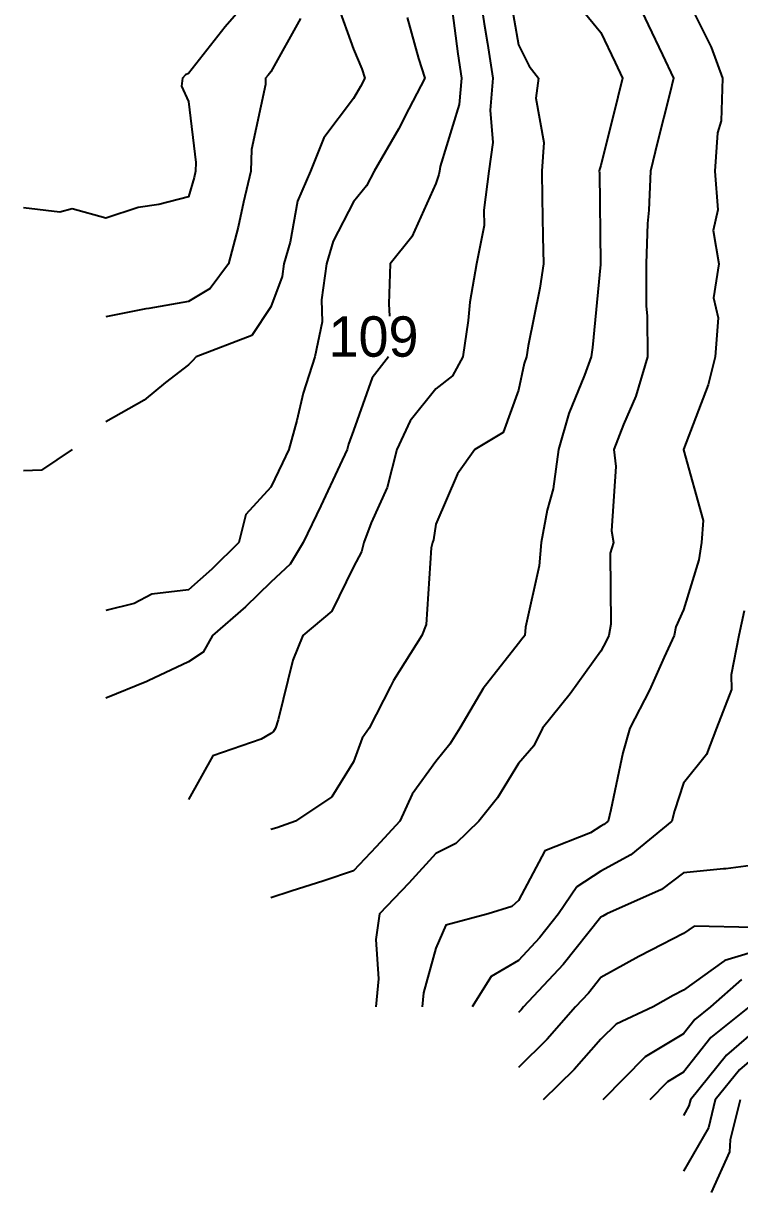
# Model space of a CAD drawing. Header units: metres. Extents: x 79.4908 to 79.49272, y 16.68951 to 16.69149.
# Drawn here: x 79.490798 to 79.491492, y 16.68969 to 16.690823 of the extents above; entities that cross this region are included whole.
import ezdxf

# ---------------------------------------------------------------- set-up
doc = ezdxf.new("R2010")
doc.units = ezdxf.units.M

msp = doc.modelspace()

# ---------------------------------------------------------------- linework, layer by layer
at = {"layer": 'CONTOUR107_25'}
msp.add_polyline3d([(79.491493, 16.6897803, 107.25), (79.4914834, 16.6897414, 107.25), (79.4914828, 16.6897299, 107.25), (79.4914649, 16.6896903, 107.25)], dxfattribs=at)
at = {"layer": 'CONTOUR107_375'}
msp.add_polyline3d([(79.491518, 16.6898312, 107.375), (79.4914922, 16.6898092, 107.375), (79.4914689, 16.6897803, 107.375), (79.4914622, 16.689753, 107.375), (79.491438, 16.6897112, 107.375)], dxfattribs=at)
at = {"layer": 'CONTOUR107_5'}
msp.add_polyline3d([(79.491518, 16.6898563, 107.5), (79.4914796, 16.6898234, 107.5), (79.4914448, 16.6897803, 107.5), (79.4914433, 16.6897742, 107.5), (79.491438, 16.689765, 107.5)], dxfattribs=at)
at = {"layer": 'CONTOUR107_625'}
msp.add_polyline3d([(79.4915016, 16.6898703, 107.625), (79.4914644, 16.6898405, 107.625), (79.491438, 16.6898069, 107.625), (79.4914225, 16.6897977, 107.625), (79.4914054, 16.6897803, 107.625)], dxfattribs=at)
at = {"layer": 'CONTOUR107_75'}
msp.add_polyline3d([(79.4914944, 16.6898968, 107.75), (79.4914643, 16.6898703, 107.75), (79.4914489, 16.689858, 107.75), (79.491438, 16.6898441, 107.75), (79.4914009, 16.689822, 107.75), (79.4913598, 16.6897803, 107.75)], dxfattribs=at)
at = {"layer": 'CONTOUR107_875'}
msp.add_polyline3d([(79.491518, 16.6899273, 107.875), (79.4914781, 16.6899152, 107.875), (79.4914773, 16.6899145, 107.875), (79.491438, 16.6898865, 107.875), (79.4914281, 16.6898814, 107.875), (79.4914087, 16.6898703, 107.875), (79.4913729, 16.6898535, 107.875), (79.491358, 16.6898389, 107.875), (79.491332, 16.6898095, 107.875), (79.4913021, 16.6897803, 107.875)], dxfattribs=at)
at = {"layer": 'CONTOUR108'}
msp.add_polyline3d([(79.4915762, 16.6900748, 108), (79.4915762, 16.6900748, 108), (79.4915726, 16.6900503, 108), (79.4915518, 16.6900122, 108), (79.491542, 16.6899873, 108), (79.4915301, 16.6899603, 108), (79.4915237, 16.6899538, 108), (79.491518, 16.6899506, 108), (79.4915063, 16.6899471, 108), (79.4914483, 16.6899486, 108), (79.491438, 16.6899413, 108), (79.4914067, 16.6899251, 108), (79.4913946, 16.689919, 108), (79.491358, 16.6898988, 108), (79.491346, 16.6898837, 108), (79.4913334, 16.6898703, 108), (79.4913058, 16.689839, 108), (79.491278, 16.6898116, 108)], dxfattribs=at)
at = {"layer": 'CONTOUR108_125'}
msp.add_polyline3d([(79.491518, 16.6900092, 108.125), (79.4914791, 16.690004, 108.125), (79.491477, 16.6900041, 108.125), (79.491438, 16.6900003, 108.125), (79.4914168, 16.6899841, 108.125), (79.4913637, 16.6899603, 108.125), (79.4913598, 16.6899583, 108.125), (79.491358, 16.6899573, 108.125), (79.4913215, 16.6899114, 108.125), (79.491283, 16.6898703, 108.125), (79.4912805, 16.6898674, 108.125), (79.491278, 16.6898649, 108.125)], dxfattribs=at)
at = {"layer": 'CONTOUR108_25'}
msp.add_polyline3d([(79.4914968, 16.6902541, 108.25), (79.4914918, 16.6902303, 108.25), (79.4914842, 16.6901922, 108.25), (79.4914845, 16.690178, 108.25), (79.4914699, 16.6901403, 108.25), (79.4914605, 16.690115, 108.25), (79.491438, 16.6900872, 108.25), (79.4914292, 16.6900602, 108.25), (79.4914267, 16.6900503, 108.25), (79.4913871, 16.6900176, 108.25), (79.491358, 16.6900017, 108.25), (79.4913345, 16.6899867, 108.25), (79.4913169, 16.6899603, 108.25), (79.4912985, 16.6899372, 108.25), (79.491278, 16.6899152, 108.25), (79.4912517, 16.6898998, 108.25), (79.4912331, 16.6898703, 108.25)], dxfattribs=at)
at = {"layer": 'CONTOUR108_375'}
msp.add_polyline3d([(79.491438, 16.6908543, 108.375), (79.4914648, 16.6908004, 108.375), (79.491476, 16.6907703, 108.375), (79.4914746, 16.6907291, 108.375), (79.4914709, 16.6907173, 108.375), (79.4914686, 16.6906803, 108.375), (79.4914715, 16.6906426, 108.375), (79.4914668, 16.6906226, 108.375), (79.4914723, 16.6905903, 108.375), (79.4914672, 16.6905574, 108.375), (79.4914716, 16.6905381, 108.375), (79.4914689, 16.6905003, 108.375), (79.4914621, 16.6904731, 108.375), (79.4914382, 16.6904105, 108.375), (79.4914381, 16.6904103, 108.375), (79.4914381, 16.6904101, 108.375), (79.491457, 16.6903416, 108.375), (79.4914556, 16.6903203, 108.375), (79.491453, 16.6903034, 108.375), (79.491438, 16.6902549, 108.375), (79.4914305, 16.6902387, 108.375), (79.491429, 16.6902303, 108.375), (79.4914192, 16.6902091, 108.375), (79.4914051, 16.6901772, 108.375), (79.491386, 16.6901403, 108.375), (79.4913792, 16.6901164, 108.375), (79.4913676, 16.6900611, 108.375), (79.4913649, 16.6900503, 108.375), (79.4913609, 16.690047, 108.375), (79.491358, 16.6900454, 108.375), (79.491348, 16.690039, 108.375), (79.4913035, 16.6900215, 108.375), (79.491278, 16.6899732, 108.375), (79.4912716, 16.6899674, 108.375), (79.4912485, 16.6899603, 108.375), (79.4912077, 16.6899493, 108.375), (79.491198, 16.6899273, 108.375), (79.4911859, 16.6898839, 108.375), (79.4911846, 16.6898703, 108.375)], dxfattribs=at)
at = {"layer": 'CONTOUR108_5'}
msp.add_polyline3d([(79.4913858, 16.6908603, 108.5), (79.4914039, 16.6908219, 108.5), (79.4914176, 16.6907931, 108.5), (79.4914285, 16.6907703, 108.5), (79.4914248, 16.6907554, 108.5), (79.491413, 16.6907084, 108.5), (79.4914059, 16.6906803, 108.5), (79.4914044, 16.6906424, 108.5), (79.4914032, 16.6906294, 108.5), (79.4914017, 16.6905903, 108.5), (79.491402, 16.6905497, 108.5), (79.4914029, 16.6905398, 108.5), (79.4914031, 16.6905003, 108.5), (79.4913918, 16.6904622, 108.5), (79.4913798, 16.6904348, 108.5), (79.4913705, 16.6904103, 108.5), (79.4913724, 16.6903941, 108.5), (79.4913681, 16.6903316, 108.5), (79.4913702, 16.6903203, 108.5), (79.491367, 16.6903101, 108.5), (79.4913676, 16.6902411, 108.5), (79.4913657, 16.6902303, 108.5), (79.4913631, 16.6902246, 108.5), (79.491358, 16.6902151, 108.5), (79.4913283, 16.6901736, 108.5), (79.4913015, 16.6901403, 108.5), (79.4912931, 16.6901232, 108.5), (79.491278, 16.690106, 108.5), (79.4912578, 16.690073, 108.5), (79.4912397, 16.6900503, 108.5), (79.4912174, 16.6900285, 108.5), (79.491198, 16.6900189, 108.5), (79.4911716, 16.68999, 108.5), (79.4911432, 16.6899603, 108.5), (79.4911399, 16.6899356, 108.5), (79.4911422, 16.6898975, 108.5), (79.4911397, 16.6898703, 108.5)], dxfattribs=at)
at = {"layer": 'CONTOUR108_625'}
msp.add_polyline3d([(79.4913385, 16.6908383, 108.625), (79.491358, 16.6908145, 108.625), (79.4913717, 16.6907856, 108.625), (79.491379, 16.6907703, 108.625), (79.4913744, 16.6907518, 108.625), (79.491358, 16.6906858, 108.625), (79.4913566, 16.6906819, 108.625), (79.4913564, 16.6906803, 108.625), (79.4913565, 16.6906785, 108.625), (79.4913577, 16.6905906, 108.625), (79.4913577, 16.6905903, 108.625), (79.4913576, 16.6905899, 108.625), (79.4913499, 16.6905093, 108.625), (79.4913485, 16.6905003, 108.625), (79.4913422, 16.6904825, 108.625), (79.4913269, 16.6904452, 108.625), (79.491317, 16.6904103, 108.625), (79.4913116, 16.6903724, 108.625), (79.491306, 16.6903517, 108.625), (79.4913002, 16.6903203, 108.625), (79.4912981, 16.6902976, 108.625), (79.491285, 16.6902382, 108.625), (79.4912841, 16.6902303, 108.625), (79.4912813, 16.6902265, 108.625), (79.491278, 16.6902224, 108.625), (79.4912438, 16.6901787, 108.625), (79.4912213, 16.6901403, 108.625), (79.4912116, 16.690125, 108.625), (79.491198, 16.6901081, 108.625), (79.4911749, 16.6900763, 108.625), (79.4911629, 16.6900503, 108.625), (79.4911401, 16.6900253, 108.625), (79.491118, 16.6900021, 108.625), (79.4910893, 16.6899925, 108.625), (79.4910577, 16.6899824, 108.625), (79.491038, 16.6899759, 108.625)], dxfattribs=at)
at = {"layer": 'CONTOUR108_75'}
msp.add_polyline3d([(79.4912697, 16.6908509, 108.75), (79.491278, 16.6908026, 108.75), (79.4912883, 16.6907818, 108.75), (79.4912976, 16.6907703, 108.75), (79.491295, 16.6907511, 108.75), (79.4913026, 16.6907079, 108.75), (79.4913006, 16.6906803, 108.75), (79.491301, 16.6906544, 108.75), (79.4913018, 16.690617, 108.75), (79.4913022, 16.6905903, 108.75), (79.4912989, 16.6905667, 108.75), (79.4912876, 16.690511, 108.75), (79.4912859, 16.6905003, 108.75), (79.4912836, 16.6904939, 108.75), (79.491278, 16.6904681, 108.75), (79.4912631, 16.690427, 108.75), (79.4912356, 16.6904103, 108.75), (79.4912189, 16.6903868, 108.75), (79.491198, 16.6903381, 108.75), (79.4911957, 16.6903229, 108.75), (79.4911947, 16.6903203, 108.75), (79.4911935, 16.6903152, 108.75), (79.4911886, 16.6902409, 108.75), (79.4911842, 16.6902303, 108.75), (79.4911568, 16.6901866, 108.75), (79.4911539, 16.6901807, 108.75), (79.4911332, 16.6901403, 108.75), (79.4911266, 16.6901306, 108.75), (79.491118, 16.6901079, 108.75), (79.491097, 16.6900739, 108.75), (79.491062, 16.6900503, 108.75), (79.4910436, 16.6900439, 108.75), (79.491038, 16.6900421, 108.75)], dxfattribs=at)
at = {"layer": 'CONTOUR108_875'}
msp.add_polyline3d([(79.4912393, 16.6908603, 108.875), (79.4912448, 16.6908229, 108.875), (79.4912481, 16.6908039, 108.875), (79.4912532, 16.6907703, 108.875), (79.4912505, 16.6907393, 108.875), (79.4912533, 16.6907081, 108.875), (79.4912494, 16.6906803, 108.875), (79.4912444, 16.6906425, 108.875), (79.4912447, 16.6906277, 108.875), (79.4912374, 16.6905903, 108.875), (79.4912309, 16.6905532, 108.875), (79.4912293, 16.6905355, 108.875), (79.4912241, 16.6905003, 108.875), (79.4912142, 16.690482, 108.875), (79.491198, 16.6904691, 108.875), (79.4911731, 16.6904383, 108.875), (79.4911601, 16.6904103, 108.875), (79.4911506, 16.6903736, 108.875), (79.4911351, 16.6903395, 108.875), (79.4911281, 16.6903203, 108.875), (79.4911259, 16.6903113, 108.875), (79.491118, 16.6902966, 108.875), (79.491097, 16.6902538, 108.875), (79.4910691, 16.6902303, 108.875), (79.4910593, 16.6902062, 108.875), (79.4910451, 16.6901483, 108.875), (79.4910426, 16.6901403, 108.875), (79.4910406, 16.6901373, 108.875), (79.491038, 16.6901353, 108.875), (79.4910285, 16.6901296, 108.875), (79.4909818, 16.6901135, 108.875), (79.490958, 16.6900712, 108.875)], dxfattribs=at)
at = {"layer": 'CONTOUR109'}
for points in [[(79.4911921, 16.6909436, 109), (79.4911921, 16.6909436, 109), (79.491198, 16.6909309, 109), (79.4912077, 16.6908712, 109), (79.4912103, 16.6908603, 109), (79.4912127, 16.6908437, 109), (79.4912191, 16.690794, 109), (79.4912228, 16.6907703, 109), (79.4912205, 16.6907449, 109), (79.491202, 16.6906848, 109), (79.4912014, 16.6906803, 109), (79.4912009, 16.6906769, 109), (79.491198, 16.6906682, 109), (79.4911746, 16.6906166, 109), (79.4911536, 16.6905903, 109), (79.4911523, 16.6905516, 109), (79.491153, 16.6905397, 109)], [(79.491152, 16.6905003, 109), (79.491152, 16.6905003, 109), (79.4911361, 16.6904799, 109), (79.491118, 16.6904288, 109), (79.4911132, 16.6904156, 109), (79.4911118, 16.6904103, 109), (79.4911047, 16.6903953, 109), (79.4910863, 16.6903559, 109), (79.4910692, 16.6903203, 109), (79.4910567, 16.6902992, 109), (79.491038, 16.6902819, 109), (79.4910134, 16.6902579, 109), (79.4909814, 16.6902303, 109), (79.4909724, 16.690214, 109), (79.490958, 16.6902047, 109), (79.490919, 16.6901864, 109), (79.4909176, 16.6901857, 109), (79.490878, 16.6901693, 109)]]:
    msp.add_polyline3d(points, dxfattribs=at)
at = {"layer": 'CONTOUR109_125'}
msp.add_polyline3d([(79.4911702, 16.690829, 109.125), (79.491181, 16.6907894, 109.125), (79.4911872, 16.6907703, 109.125), (79.4911717, 16.6907407, 109.125), (79.4911618, 16.690721, 109.125), (79.4911381, 16.6906803, 109.125), (79.4911306, 16.6906661, 109.125), (79.491118, 16.6906506, 109.125), (79.4910983, 16.6906124, 109.125), (79.4910918, 16.6905903, 109.125), (79.491087, 16.6905554, 109.125), (79.4910878, 16.6905342, 109.125), (79.4910805, 16.6905003, 109.125), (79.4910692, 16.6904651, 109.125), (79.4910631, 16.6904385, 109.125), (79.4910553, 16.6904103, 109.125), (79.4910493, 16.6903975, 109.125), (79.491038, 16.6903741, 109.125), (79.4910138, 16.6903474, 109.125), (79.4910069, 16.6903203, 109.125), (79.4909808, 16.6902946, 109.125), (79.490958, 16.6902746, 109.125), (79.4909224, 16.6902703, 109.125), (79.4909055, 16.6902612, 109.125), (79.490878, 16.6902545, 109.125)], dxfattribs=at)
at = {"layer": 'CONTOUR109_25'}
for points in [[(79.4911023, 16.6908425, 109.25), (79.491118, 16.6907985, 109.25), (79.4911262, 16.6907794, 109.25), (79.4911291, 16.6907703, 109.25), (79.491125, 16.6907624, 109.25), (79.491118, 16.6907506, 109.25), (79.4910892, 16.6907126, 109.25), (79.4910764, 16.6906803, 109.25), (79.4910639, 16.6906511, 109.25), (79.4910567, 16.6906113, 109.25), (79.4910505, 16.6905903, 109.25), (79.4910488, 16.6905781, 109.25), (79.491038, 16.6905486, 109.25), (79.4910196, 16.690521, 109.25), (79.4909654, 16.6905003, 109.25), (79.4909617, 16.690496, 109.25), (79.490958, 16.6904924, 109.25), (79.4909359, 16.6904754, 109.25), (79.4909152, 16.6904584, 109.25), (79.490878, 16.6904374, 109.25)], [(79.4908453, 16.6904103, 109.25), (79.4908155, 16.6903905, 109.25), (79.490798, 16.6903899, 109.25)]]:
    msp.add_polyline3d(points, dxfattribs=at)
at = {"layer": 'CONTOUR109_375'}
msp.add_polyline3d([(79.4910667, 16.690828, 109.375), (79.491038, 16.6907764, 109.375), (79.4910353, 16.6907733, 109.375), (79.4910329, 16.6907703, 109.375), (79.4910326, 16.6907641, 109.375), (79.4910193, 16.6907013, 109.375), (79.4910185, 16.6906803, 109.375), (79.4910113, 16.6906503, 109.375), (79.4910063, 16.6906259, 109.375), (79.4909968, 16.6905903, 109.375), (79.4909791, 16.6905665, 109.375), (79.490958, 16.6905538, 109.375), (79.4909195, 16.690547, 109.375), (79.4909167, 16.6905467, 109.375), (79.490878, 16.6905389, 109.375)], dxfattribs=at)
at = {"layer": 'CONTOUR109_5'}
msp.add_polyline3d([(79.4910284, 16.6908603, 109.5), (79.4909936, 16.6908202, 109.5), (79.490958, 16.6907748, 109.5), (79.4909552, 16.6907734, 109.5), (79.4909524, 16.6907703, 109.5), (79.4909512, 16.6907627, 109.5), (79.490958, 16.6907478, 109.5), (79.4909653, 16.6906885, 109.5), (79.490965, 16.6906803, 109.5), (79.4909635, 16.690674, 109.5), (79.490958, 16.6906554, 109.5), (79.4909294, 16.690648, 109.5), (79.4909094, 16.6906449, 109.5), (79.490878, 16.6906348, 109.5), (79.4908454, 16.6906436, 109.5), (79.4908333, 16.6906405, 109.5), (79.490798, 16.6906448, 109.5)], dxfattribs=at)

# ---------------------------------------------------------------- texts
at = {"layer": 'CONTOUR109'}
msp.add_text('109', height=0.00003908, dxfattribs=at).set_placement((79.4910939, 16.6905004, 109))

doc.saveas('drawing.dxf')
